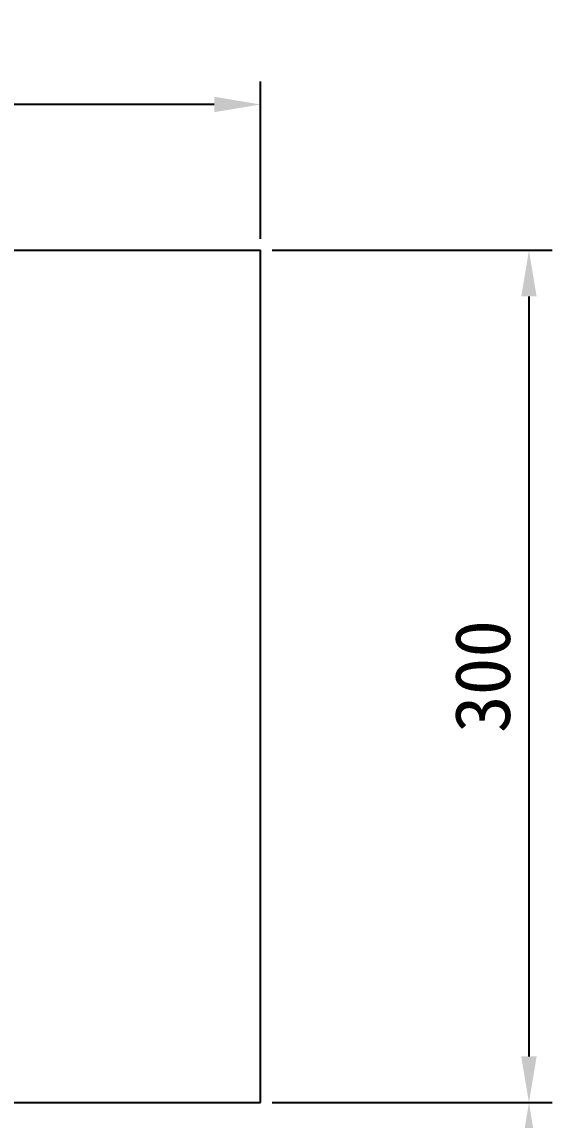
# Model space of a CAD drawing. Header units: millimetres. Extents: x -8699 to 14519, y -2727 to 7848.
# Drawn here: x 1565.4 to 1752, y 1547.7 to 1934.2 of the extents above; entities that cross this region are included whole.
import ezdxf

# ---------------------------------------------------------------- set-up
doc = ezdxf.new("R2010")
doc.units = ezdxf.units.MM
doc.dimstyles.new('ISO-25', dxfattribs={"dimtxt": 2.5, "dimasz": 2.5, "dimexe": 1.25, "dimexo": 0.625, "dimtad": 1, "dimdsep": 46, "dimtxsty": 'Standard', "dimcen": 2.5, "dimadec": 0, "dimazin": 0, "dimtfac": 1, "dimtmove": 0, "dimatfit": 3, "dimfxl": 1, "dimarcsym": 0})

# ---------------------------------------------------------------- blocks, each defined once
blk = doc.blocks.new('*D12')
at = {"color": 3, "lineweight": -2, "transparency": 16777216}
for p, q in [((1299.39, 1857.87), (1299.39, 1913.26)), ((1649.39, 1857.87), (1649.39, 1913.26)), ((1633.14, 1905.14), (1315.64, 1905.14))]:
    blk.add_line(p, q, dxfattribs=at)
at = {"color": 3, "transparency": 16777216}
for points in [[(1315.64, 1907.84), (1315.64, 1902.43), (1299.39, 1905.14)], [(1633.14, 1907.84), (1633.14, 1902.43), (1649.39, 1905.14)]]:
    blk.add_solid(points, dxfattribs=at)
at = {"layer": 'DEFPOINTS', "color": 0, "transparency": 16777216}
for p in [(1299.39, 1905.14), (1299.39, 1853.81), (1649.39, 1853.81)]:
    blk.add_point(p, dxfattribs=at)
at = {"color": 3, "transparency": 16777216, "insert": (1474.39, 1921.39), "char_height": 19.5, "attachment_point": 5}
blk.add_mtext('350', dxfattribs=at)
blk = doc.blocks.new('*D13')
at = {"color": 3, "lineweight": -2, "transparency": 16777216}
for p, q in [((1653.45, 1853.81), (1752.01, 1853.81)), ((1743.88, 1837.56), (1743.88, 1570.06)), ((1653.45, 1553.81), (1752.01, 1553.81))]:
    blk.add_line(p, q, dxfattribs=at)
at = {"color": 3, "transparency": 16777216}
for points in [[(1741.17, 1837.56), (1746.59, 1837.56), (1743.88, 1853.81)], [(1741.17, 1570.06), (1746.59, 1570.06), (1743.88, 1553.81)]]:
    blk.add_solid(points, dxfattribs=at)
at = {"layer": 'DEFPOINTS', "color": 0, "transparency": 16777216}
for p in [(1649.39, 1853.81), (1649.39, 1553.81), (1743.88, 1553.81)]:
    blk.add_point(p, dxfattribs=at)
at = {"color": 3, "transparency": 16777216, "insert": (1727.63, 1703.81), "char_height": 19.5, "attachment_point": 5, "rotation": 90}
blk.add_mtext('300', dxfattribs=at)
blk = doc.blocks.new('*D183')
at = {"color": 3, "lineweight": -2, "transparency": 16777216}
for p, q in [((1653.45, 1553.81), (1752.01, 1553.81)), ((1743.88, 820.45), (1743.88, 1537.56)), ((1421.77, 804.2), (1752.01, 804.2))]:
    blk.add_line(p, q, dxfattribs=at)
at = {"color": 3, "transparency": 16777216}
for points in [[(1741.17, 1537.56), (1746.59, 1537.56), (1743.88, 1553.81)], [(1741.17, 820.45), (1746.59, 820.45), (1743.88, 804.2)]]:
    blk.add_solid(points, dxfattribs=at)
at = {"layer": 'DEFPOINTS', "color": 0, "transparency": 16777216}
for p in [(1649.39, 1553.81), (1743.88, 1553.81), (1417.71, 804.2)]:
    blk.add_point(p, dxfattribs=at)
at = {"color": 3, "transparency": 16777216, "insert": (1727.63, 1179.01), "char_height": 19.5, "attachment_point": 5, "rotation": 90}
blk.add_mtext('750', dxfattribs=at)

msp = doc.modelspace()

# ---------------------------------------------------------------- linework, layer by layer
for p, q in [((1299.39, 1853.81), (1649.39, 1853.81)), ((1649.39, 1553.81), (1649.39, 1853.81)), ((1299.39, 1553.81), (1649.39, 1553.81))]:
    msp.add_line(p, q)

# ---------------------------------------------------------------- dimensions: what is measured, and where the dimension line sits
dim = msp.add_linear_dim(base=(1299.39, 1905.14), p1=(1649.39, 1853.81), p2=(1299.39, 1853.81), dimstyle='ISO-25', override={"dimscale": 6.5, "dimtxt": 3, "dimgap": 1, "dimdec": 0, "dimclrd": 3, "dimclre": 3, "dimclrt": 3, "dimtdec": 0})
dim.commit()
dim.dimension.update_dxf_attribs({"geometry": '*D12', "text_midpoint": (1474.39, 1921.39)})
for p1, picture, middle in [((1649.39, 1853.81), '*D13', (1727.63, 1703.81)), ((1417.71, 804.2), '*D183', (1727.63, 1179.01))]:
    dim = msp.add_linear_dim(base=(1743.88, 1553.81), p1=p1, p2=(1649.39, 1553.81), angle=90, dimstyle='ISO-25', override={"dimscale": 6.5, "dimtxt": 3, "dimgap": 1, "dimdec": 0, "dimclrd": 3, "dimclre": 3, "dimclrt": 3, "dimtdec": 0})
    dim.commit()
    dim.dimension.update_dxf_attribs({"geometry": picture, "text_midpoint": middle})

doc.saveas('drawing.dxf')
